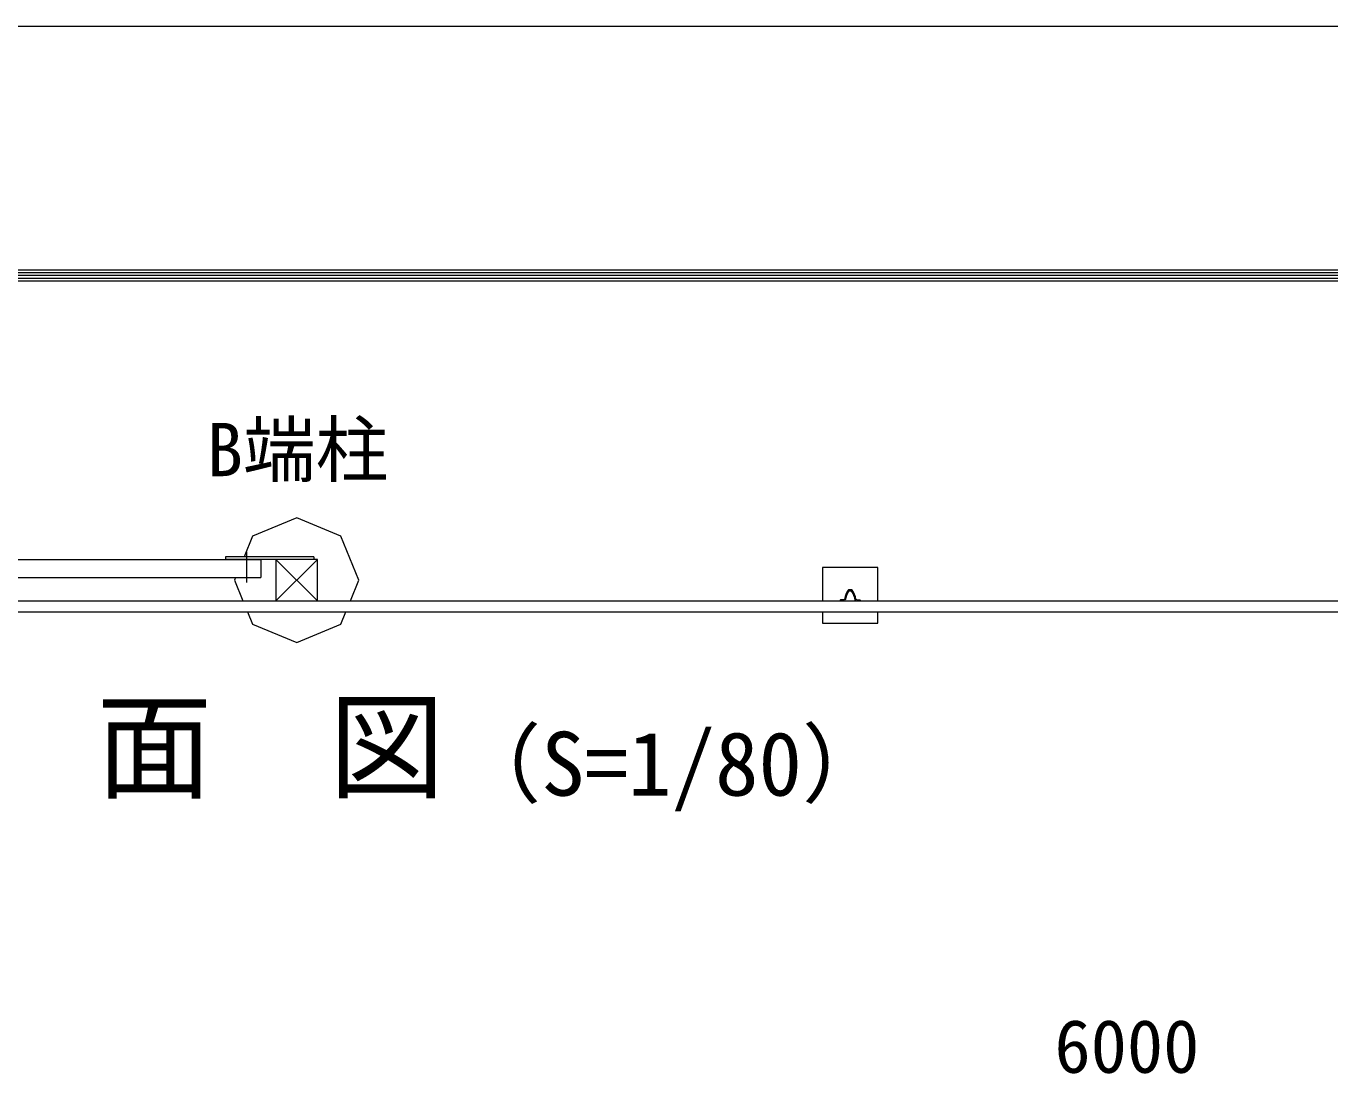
# Model space of a CAD drawing. Units: millimetres at full size; details may follow other scales. Extents: x -16800 to 16800, y -11880 to 11880.
# Drawn here: x -8048 to -3337, y 8095 to 11880 of the extents above; entities that cross this region are included whole.
import ezdxf
from ezdxf.enums import TextEntityAlignment as Align

# ---------------------------------------------------------------- set-up
doc = ezdxf.new("R2010")
doc.units = ezdxf.units.MM
doc.header["$LTSCALE"] = 40
doc.linetypes.add('USER1', pattern=[50.8, 31.75, -6.35, 6.35, -6.35])
for name, color, linetype, lineweight in [('0-0_D-STR1', 1, 'Continuous', 18), ('0-1_D-BMK', 2, 'USER1', 13), ('0-2_D-STR3', 3, 'Continuous', 13), ('0-3_D-STR4', 7, 'Continuous', 18), ('0-6_D-STR-DIM', 7, 'Continuous', 13), ('0-9_D-STR-TXT', 7, 'Continuous', 13), ('0-B_D-TTL-TXT', 7, 'Continuous', 13), ('0-C_D-TTL', 7, 'Continuous', 18)]:
    doc.layers.add(name, color=color, linetype=linetype, lineweight=lineweight)
doc.styles.add('ＭＳ ゴシック', font='')
doc.styles.get('ＭＳ ゴシック').set_extended_font_data('MS Gothic')

msp = doc.modelspace()

# ---------------------------------------------------------------- linework, layer by layer
at = {"layer": '0-0_D-STR1'}
for p, q in [((-12940.08, 9953.7), (-7200.08, 9953.7)), ((-7200.08, 9953.7), (-7200.08, 9888.7)), ((-7145.08, 9953.7), (-6995.08, 9803.7)), ((-6995.08, 9953.7), (-7145.08, 9803.7)), ((-12940.08, 9888.7), (-7200.08, 9888.7)), ((-13145.08, 9803.7), (-270.08, 9803.7)), ((-5106.58, 9805.7), (-5106.58, 9803.7)), ((-5090.55, 9803.7), (-5106.58, 9803.7)), ((-5094.83, 9807.2), (-5105.08, 9807.2)), ((-5064.51, 9843.7), (-5075.65, 9843.7)), ((-5066.01, 9839.2), (-5073.81, 9839.2)), ((-5049.61, 9803.7), (-5033.58, 9803.7)), ((-5045.34, 9807.2), (-5035.08, 9807.2)), ((-5033.58, 9805.7), (-5033.58, 9803.7)), ((-5033.58, 9805.7), (-5033.58, 9803.7)), ((-13145.08, 9763.7), (-270.08, 9763.7))]:
    msp.add_line(p, q, dxfattribs=at)
msp.add_lwpolyline([(-7145.08, 9953.7), (-7145.08, 9803.7), (-6995.08, 9803.7), (-6995.08, 9953.7)], close=True, dxfattribs=at)
for centre, radius, start, end in [((-5105.08, 9805.7), 1.5, 90, 180), ((-5094.83, 9811.2), 4, 270, 348.8028), ((-5002.13, 9792.85), 90.5, 146.67148, 168.8028), ((-5090.55, 9806.2), 2.5, 270, 351.15527), ((-5005.08, 9792.9), 84, 147.4916, 171.15527), ((-5075.65, 9841.2), 2.5, 90, 146.67148), ((-5073.81, 9836.7), 2.5, 90, 147.4916), ((-5066.35, 9836.7), 2.5, 32.5084, 90), ((-5064.51, 9841.2), 2.5, 33.32852, 90), ((-5135.08, 9792.9), 84, 8.84473, 32.5084), ((-5138.04, 9792.85), 90.5, 11.1972, 33.32852), ((-5049.61, 9806.2), 2.5, 188.84473, 270), ((-5045.34, 9811.2), 4, 191.1972, 270), ((-5035.08, 9805.7), 1.5, 0, 90)]:
    msp.add_arc(centre, radius, start, end, dxfattribs=at)
at = {"layer": '0-1_D-BMK'}
msp.add_line((-7250.08, 9870.2), (-7250.08, 9981.2), dxfattribs=at)
at = {"layer": '0-2_D-STR3'}
for p, q in [((-7007.58, 9962.7), (-7327.58, 9962.7)), ((-7327.58, 9962.7), (-7327.58, 9953.7)), ((-7007.58, 9953.7), (-7327.58, 9953.7)), ((-7007.58, 9962.7), (-7007.58, 9953.7))]:
    msp.add_line(p, q, dxfattribs=at)
at = {"layer": '0-3_D-STR4'}
for p, q in [((-5170.08, 9923.7), (-5170.08, 9803.7)), ((-7290.94, 9888.7), (-7295.08, 9878.7)), ((-7295.08, 9878.7), (-7264.02, 9803.7))]:
    msp.add_line(p, q, dxfattribs=at)
for points in [[(-6876.15, 9803.7), (-6845.08, 9878.7), (-6910.98, 10037.8), (-7070.08, 10103.7), (-7229.18, 10037.8), (-7260.29, 9962.7)], [(-4970.08, 9803.7), (-4970.08, 9923.7), (-5170.08, 9923.7)], [(-7247.45, 9763.7), (-7229.18, 9719.61), (-7070.08, 9653.7), (-6910.98, 9719.61), (-6892.72, 9763.7)], [(-5170.08, 9763.7), (-5170.08, 9723.7), (-4970.08, 9723.7), (-4970.08, 9763.7)]]:
    msp.add_lwpolyline(points, dxfattribs=at)
at = {"layer": '0-C_D-TTL', "color": 2}
msp.add_lwpolyline([(-16800, 11880), (16800, 11880), (16800, -11880), (-16800, -11880)], close=True, dxfattribs=at)
at = {"layer": '0-C_D-TTL'}
for points in [[(-15720, 11000), (15720, 11000), (15720, -11000), (-15720, -11000)], [(-15710, 10990), (15710, 10990), (15710, -10990), (-15710, -10990)], [(-15700, 10980), (15700, 10980), (15700, -10980), (-15700, -10980)], [(-15690, 10970), (15690, 10970), (15690, -10970), (-15690, -10970)], [(-15680, 10960), (15680, 10960), (15680, -10960), (-15680, -10960)]]:
    msp.add_lwpolyline(points, close=True, dxfattribs=at)

# ---------------------------------------------------------------- texts
at = {"layer": '0-6_D-STR-DIM', "style": 'ＭＳ ゴシック'}
msp.add_text('6000', height=192.4, dxfattribs=at).set_placement((-4332.16, 8041.13), align=Align.BOTTOM_LEFT)
at = {"layer": '0-9_D-STR-TXT', "style": 'ＭＳ ゴシック'}
msp.add_text('B端柱', height=192.4, dxfattribs=at).set_placement((-7394.96, 10196.44), align=Align.BOTTOM_LEFT)
at = {"layer": '0-B_D-TTL-TXT', "style": 'ＭＳ ゴシック'}
for s, height, p in [('平\u3000面\u3000図', 307.9, (-8633.96, 9030.64)), ('（S=1/80）', 230.8, (-6501.27, 9030.83))]:
    msp.add_text(s, height=height, dxfattribs=at).set_placement(p, align=Align.BOTTOM_LEFT)

doc.saveas('drawing.dxf')
